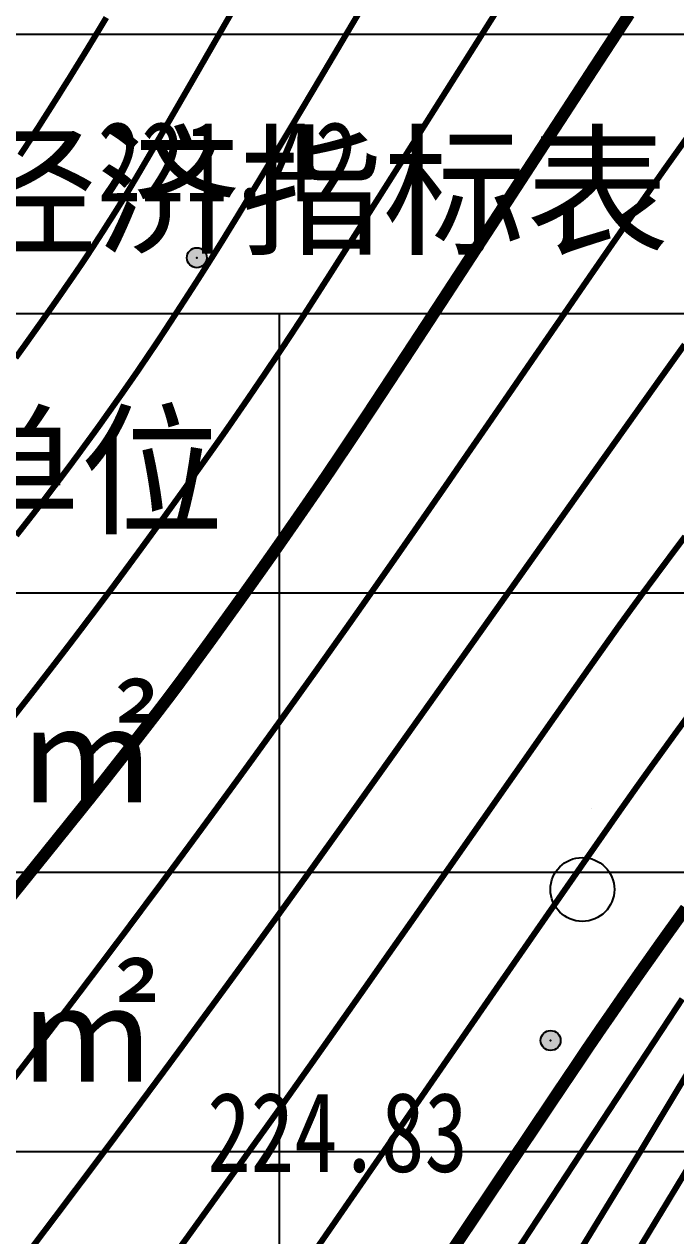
# Model space of a CAD drawing. Extents: x 36524600 to 36525730, y 2746759 to 2747713.
# Drawn here: x 36525105.82 to 36525113.98, y 2747336.67 to 2747351.86 of the extents above; entities that cross this region are included whole.
import ezdxf
from ezdxf.enums import TextEntityAlignment as Align

# ---------------------------------------------------------------- set-up
doc = ezdxf.new("R2010")
doc.units = 0
doc.header["$LTSCALE"] = 1000
doc.header["$MEASUREMENT"] = 0
for name, color, linetype in [('DGX', 251, 'Continuous'), ('GCD', 252, 'Continuous'), ('PP-DX-PT', 251, 'Continuous'), ('PUB_TAB', 7, 'Continuous'), ('ZBTZ', 3, 'Continuous')]:
    doc.layers.add(name, color=color, linetype=linetype)
doc.styles.add('正等线体', font='宋体.shx', dxfattribs={"bigfont": '@@gbcbig.shx'})
doc.styles.add('黑体', font='simhei.ttf')
doc.linetypes.add('1161', pattern='A,0,[149,AAA.SHX,S=0.15,R=0,X=0,Y=0],-1.6', length=1.6)

# ---------------------------------------------------------------- blocks, each defined once
blk = doc.blocks.new('gc326')
blk.add_circle((0, 0), 0.8)
blk = doc.blocks.new('gc200')
h = blk.add_hatch(color=256)
edge = h.paths.add_edge_path()
edge.add_arc((0, 0), 0.25, 0, 360)
blk.add_circle((0, 0), 0.25)
blk = doc.blocks.new('dxt')
at = {"layer": 'DGX', "color": 253, "linetype": 'Continuous', "flags": 128}
for points, const_width in [([(36525106.847, 2747351.94), (36525106.772, 2747351.815), (36525106.696, 2747351.69), (36525106.621, 2747351.566), (36525106.545, 2747351.442), (36525106.468, 2747351.318), (36525106.392, 2747351.194), (36525106.314, 2747351.071), (36525106.237, 2747350.947), (36525106.159, 2747350.824), (36525106.081, 2747350.701), (36525106.003, 2747350.578), (36525105.924, 2747350.456), (36525105.845, 2747350.334), (36525105.765, 2747350.212)], 0.075), ([(36525108.558, 2747352.251), (36525108.211, 2747351.646), (36525107.909, 2747351.121), (36525107.652, 2747350.676), (36525107.441, 2747350.31), (36525107.274, 2747350.024), (36525107.152, 2747349.817), (36525107.076, 2747349.691), (36525107.021, 2747349.604), (36525106.967, 2747349.517), (36525106.912, 2747349.43), (36525106.857, 2747349.344), (36525106.802, 2747349.257), (36525106.746, 2747349.171), (36525106.691, 2747349.085), (36525106.635, 2747348.999), (36525106.575, 2747348.908), (36525106.507, 2747348.807), (36525106.431, 2747348.696), (36525106.347, 2747348.575), (36525106.256, 2747348.443), (36525106.157, 2747348.302), (36525106.05, 2747348.15), (36525105.935, 2747347.988), (36525105.82, 2747347.826), (36525105.711, 2747347.675)], 0.075), ([(36525110.148, 2747352.232), (36525109.83, 2747351.695), (36525109.511, 2747351.155), (36525109.217, 2747350.661), (36525108.949, 2747350.213), (36525108.707, 2747349.811), (36525108.491, 2747349.454), (36525108.301, 2747349.144), (36525108.136, 2747348.88), (36525107.998, 2747348.663), (36525107.876, 2747348.474), (36525107.762, 2747348.298), (36525107.655, 2747348.134), (36525107.556, 2747347.982), (36525107.464, 2747347.843), (36525107.379, 2747347.717), (36525107.302, 2747347.603), (36525107.233, 2747347.501), (36525107.167, 2747347.406), (36525107.1, 2747347.31), (36525107.034, 2747347.215), (36525106.967, 2747347.121), (36525106.9, 2747347.026), (36525106.833, 2747346.932), (36525106.766, 2747346.837), (36525106.698, 2747346.743), (36525106.63, 2747346.65), (36525106.561, 2747346.556), (36525106.493, 2747346.462), (36525106.424, 2747346.369), (36525106.355, 2747346.276), (36525106.285, 2747346.183), (36525106.215, 2747346.091), (36525106.145, 2747345.999), (36525106.075, 2747345.906), (36525106.004, 2747345.814), (36525105.934, 2747345.723), (36525105.862, 2747345.631), (36525105.791, 2747345.54), (36525105.719, 2747345.449)], 0.075), ([(36525105.679, 2747343.172), (36525105.846, 2747343.385), (36525106.023, 2747343.613), (36525106.206, 2747343.85), (36525106.388, 2747344.087), (36525106.568, 2747344.324), (36525106.748, 2747344.563), (36525106.927, 2747344.802), (36525107.104, 2747345.042), (36525107.281, 2747345.283), (36525107.457, 2747345.524), (36525107.627, 2747345.759), (36525107.785, 2747345.978), (36525107.932, 2747346.183), (36525108.067, 2747346.373), (36525108.192, 2747346.548), (36525108.305, 2747346.708), (36525108.406, 2747346.853), (36525108.496, 2747346.984), (36525108.581, 2747347.107), (36525108.665, 2747347.23), (36525108.749, 2747347.354), (36525108.833, 2747347.477), (36525108.916, 2747347.601), (36525109, 2747347.725), (36525109.083, 2747347.849), (36525109.165, 2747347.974), (36525109.274, 2747348.139), (36525109.434, 2747348.388), (36525109.646, 2747348.719), (36525109.909, 2747349.133), (36525110.224, 2747349.63), (36525110.591, 2747350.209), (36525111.009, 2747350.872), (36525111.479, 2747351.616), (36525111.946, 2747352.356)], 0.075), ([(36525113.396, 2747351.986), (36525113.185, 2747351.664), (36525112.924, 2747351.265), (36525112.615, 2747350.79), (36525112.256, 2747350.239), (36525111.848, 2747349.612), (36525111.434, 2747348.977), (36525111.058, 2747348.4), (36525110.72, 2747347.883), (36525110.419, 2747347.424), (36525110.156, 2747347.024), (36525109.93, 2747346.683), (36525109.742, 2747346.402), (36525109.592, 2747346.179), (36525109.46, 2747345.986), (36525109.327, 2747345.793), (36525109.194, 2747345.601), (36525109.061, 2747345.409), (36525108.927, 2747345.217), (36525108.792, 2747345.026), (36525108.657, 2747344.836), (36525108.521, 2747344.645), (36525108.389, 2747344.461), (36525108.265, 2747344.289), (36525108.15, 2747344.129), (36525108.042, 2747343.981), (36525107.943, 2747343.846), (36525107.853, 2747343.722), (36525107.77, 2747343.61), (36525107.696, 2747343.511), (36525107.621, 2747343.411), (36525107.537, 2747343.301), (36525107.444, 2747343.179), (36525107.341, 2747343.046), (36525107.229, 2747342.902), (36525107.108, 2747342.746), (36525106.977, 2747342.58), (36525106.837, 2747342.401), (36525106.642, 2747342.155), (36525106.344, 2747341.784), (36525105.945, 2747341.288), (36525105.444, 2747340.667)], 0.15), ([(36525105.664, 2747338.616), (36525105.869, 2747338.883), (36525106.074, 2747339.15), (36525106.279, 2747339.418), (36525106.483, 2747339.686), (36525106.686, 2747339.955), (36525106.889, 2747340.224), (36525107.092, 2747340.494), (36525107.293, 2747340.764), (36525107.495, 2747341.034), (36525107.695, 2747341.305), (36525107.895, 2747341.576), (36525108.095, 2747341.848), (36525108.294, 2747342.12), (36525108.493, 2747342.392), (36525108.691, 2747342.665), (36525108.888, 2747342.938), (36525109.085, 2747343.212), (36525109.281, 2747343.486), (36525109.477, 2747343.76), (36525109.672, 2747344.035), (36525109.867, 2747344.31), (36525110.061, 2747344.586), (36525110.254, 2747344.862), (36525110.447, 2747345.138), (36525110.648, 2747345.427), (36525110.866, 2747345.741), (36525111.101, 2747346.08), (36525111.352, 2747346.445), (36525111.621, 2747346.834), (36525111.906, 2747347.248), (36525112.208, 2747347.688), (36525112.528, 2747348.152), (36525112.842, 2747348.609), (36525113.129, 2747349.025), (36525113.39, 2747349.401), (36525113.624, 2747349.736), (36525113.831, 2747350.032), (36525114.012, 2747350.286), (36525114.166, 2747350.501)], 0.075), ([(36525114.088, 2747347.842), (36525113.784, 2747347.416), (36525113.421, 2747346.906), (36525112.998, 2747346.311), (36525112.517, 2747345.633), (36525111.977, 2747344.871), (36525111.43, 2747344.099), (36525110.928, 2747343.392), (36525110.471, 2747342.749), (36525110.059, 2747342.171), (36525109.692, 2747341.657), (36525109.371, 2747341.208), (36525109.094, 2747340.823), (36525108.862, 2747340.503), (36525108.653, 2747340.215), (36525108.443, 2747339.927), (36525108.233, 2747339.64), (36525108.022, 2747339.353), (36525107.812, 2747339.066), (36525107.601, 2747338.779), (36525107.389, 2747338.493), (36525107.177, 2747338.207), (36525106.938, 2747337.885), (36525106.642, 2747337.49), (36525106.292, 2747337.024), (36525105.885, 2747336.485)], 0.075), ([(36525107.685, 2747336.411), (36525107.867, 2747336.662), (36525108.031, 2747336.89), (36525108.195, 2747337.118), (36525108.359, 2747337.346), (36525108.523, 2747337.575), (36525108.686, 2747337.804), (36525108.85, 2747338.032), (36525109.013, 2747338.261), (36525109.176, 2747338.491), (36525109.353, 2747338.741), (36525109.56, 2747339.034), (36525109.796, 2747339.369), (36525110.061, 2747339.746), (36525110.355, 2747340.166), (36525110.679, 2747340.627), (36525111.031, 2747341.132), (36525111.413, 2747341.678), (36525111.791, 2747342.218), (36525112.13, 2747342.702), (36525112.43, 2747343.131), (36525112.692, 2747343.504), (36525112.915, 2747343.821), (36525113.1, 2747344.082), (36525113.246, 2747344.288), (36525113.354, 2747344.438), (36525113.448, 2747344.567), (36525113.554, 2747344.712), (36525113.672, 2747344.871), (36525113.801, 2747345.045), (36525113.942, 2747345.234), (36525114.094, 2747345.437)], 0.075), ([(36525114.103, 2747340.777), (36525114.014, 2747340.653), (36525113.925, 2747340.529), (36525113.836, 2747340.405), (36525113.748, 2747340.281), (36525113.66, 2747340.156), (36525113.572, 2747340.032), (36525113.484, 2747339.907), (36525113.397, 2747339.782), (36525113.309, 2747339.656), (36525113.223, 2747339.531), (36525113.136, 2747339.405), (36525113.049, 2747339.28), (36525112.963, 2747339.154), (36525112.877, 2747339.028), (36525112.74, 2747338.823), (36525112.498, 2747338.464), (36525112.153, 2747337.948), (36525111.703, 2747337.277), (36525111.15, 2747336.45)], 0.15), ([(36525114.119, 2747343.169), (36525113.976, 2747342.974), (36525113.828, 2747342.769), (36525113.673, 2747342.555), (36525113.512, 2747342.331), (36525113.274, 2747341.994), (36525112.888, 2747341.44), (36525112.354, 2747340.671), (36525111.671, 2747339.685), (36525110.84, 2747338.482), (36525109.86, 2747337.064), (36525108.732, 2747335.429)], 0.075), ([(36525114.059, 2747339.642), (36525113.411, 2747338.655), (36525112.635, 2747337.472), (36525111.731, 2747336.094)], 0.075), ([(36525114.134, 2747338.727), (36525113.952, 2747338.425), (36525113.753, 2747338.094), (36525113.544, 2747337.746), (36525113.331, 2747337.394), (36525113.114, 2747337.038), (36525112.894, 2747336.677), (36525112.671, 2747336.312)], 0.075), ([(36525113.381, 2747336.285), (36525113.87, 2747337.092), (36525114.315, 2747337.829)], 0.075)]:
    blk.add_lwpolyline(points, dxfattribs=dict(at, const_width=const_width))
at = {"layer": 'PP-DX-PT', "color": 253, "linetype": 'Continuous'}
for p in [(36525107.98, 2747348.93, 221.42), (36525112.41, 2747339.12, 224.83)]:
    blk.add_point(p, dxfattribs=at)
at = {"layer": 'PP-DX-PT', "color": 253}
for p in [(36525107.98, 2747348.93, 221.423), (36525112.41, 2747339.12, 224.826)]:
    blk.add_point(p, dxfattribs=at)
at = {"layer": 'ZBTZ', "color": 253, "linetype": '1161', "elevation": 224.024, "flags": 128}
blk.add_lwpolyline([(36525145.021, 2747370.362, 0.00000222, 0.00000222, 0), (36525143.499, 2747370.317, 0.00000222, 0.00000222, 0), (36525141.728, 2747370.899, 0.00000222, 0.00000222, 0), (36525139.084, 2747370.994, 0.00000222, 0.00000222, 0), (36525126.699, 2747370.236, 0.00000222, 0.00000222, 0), (36525123.052, 2747369.454, 0.00000222, 0.00000222, 0), (36525120.086, 2747368.001, 0.00000222, 0.00000222, 0), (36525119.415, 2747366.645, 0.00000222, 0.00000222, 0), (36525120.196, 2747364.323, 0.00000222, 0.00000222, 0), (36525121.169, 2747358.555, 0.00000222, 0.00000222, 0), (36525122.564, 2747356.979, 0.00000222, 0.00000222, 0), (36525122.596, 2747355.517, 0.00000222, 0.00000222, 0), (36525123.35, 2747354.654, 0.00000222, 0.00000222, 0), (36525123.59, 2747353.938, 0.00000222, 0.00000222, 0), (36525123.755, 2747353.185, 0.00000222, 0.00000222, 0), (36525121.672, 2747352.126, 0.00000222, 0.00000222, 0), (36525119.363, 2747350.176, 0.00000222, 0.00000222, 0), (36525111.436, 2747340.154, 0.00000222, 0.00000222, 0), (36525110.024, 2747338.989, 0.00000222, 0.00000222, 0), (36525107.714, 2747338.529, 0.00000222, 0.00000222, 0), (36525101.631, 2747340.462, 0.00000222, 0.00000222, 0), (36525100.193, 2747341.539, 0.00000222, 0.00000222, 0), (36525098.012, 2747344.606, 0.00000222, 0.00000222, 0), (36525097.466, 2747344.93, 0.00000222, 0.00000222, 0), (36525096.266, 2747344.979, 0.00000222, 0.00000222, 0), (36525094.253, 2747343.459, 0.00000222, 0.00000222, 0), (36525091.337, 2747339.775, 0.00000222, 0.00000222, 0), (36525089.52, 2747334.844, 0.00000222, 0.00000222, 0), (36525088.173, 2747332.382, 0.00000222, 0.00000222, 0), (36525086.64, 2747330.777, 0.00000222, 0.00000222, 0), (36525083.779, 2747328.68, 0.00000222, 0.00000222, 0), (36525075.84, 2747315.616, 0.00000222, 0.00000222, 0)], format="xyseb", dxfattribs=at)
at = {"layer": 'GCD', "color": 253, "linetype": 'Continuous'}
ref = blk.add_blockref('gc200', (36525107.98, 2747348.93, 221.423), dxfattribs=dict(at, xscale=0.5, yscale=0.5, zscale=0.5))
ref.add_attrib('height', '221.42', dxfattribs={"linetype": 'Continuous', "height": 1, "style": '正等线体', "width": 0.8}).set_placement((36525106.737, 2747350.137, 221.423), align=Align.MIDDLE_LEFT)
ref = blk.add_blockref('gc200', (36525112.41, 2747339.12, 224.826), dxfattribs=dict(at, xscale=0.5, yscale=0.5, zscale=0.5))
ref.add_attrib('height', '224.83', dxfattribs={"linetype": 'Continuous', "height": 1, "style": '正等线体', "width": 0.8}).set_placement((36525108.11, 2747337.973, 224.826), align=Align.MIDDLE_LEFT)
at = {"layer": 'ZBTZ', "color": 253, "linetype": 'Continuous', "xscale": 0.5, "yscale": 0.5}
blk.add_blockref('gc326', (36525112.808, 2747341.013, 238.384), dxfattribs=at)

msp = doc.modelspace()

# ---------------------------------------------------------------- linework, layer by layer
at = {"layer": 'PUB_TAB'}
msp.add_lwpolyline([(36525069.009, 2747264.229), (36525146.767, 2747264.229), (36525146.767, 2747351.729), (36525069.009, 2747351.729)], close=True, dxfattribs=at)
for points in [[(36525069.009, 2747348.229), (36525146.767, 2747348.229)], [(36525109.009, 2747348.229), (36525109.009, 2747264.229)], [(36525069.009, 2747344.729), (36525146.767, 2747344.729)], [(36525069.009, 2747341.229), (36525146.767, 2747341.229)], [(36525069.009, 2747337.729), (36525146.767, 2747337.729)]]:
    msp.add_lwpolyline(points, dxfattribs=at)

# ---------------------------------------------------------------- block references
msp.add_blockref('dxt', (0, 0))

# ---------------------------------------------------------------- texts
at = {"layer": 'PUB_TAB', "style": '黑体'}
for s, height, p in [('技术经济指标表', 1.3143, (36525101.346, 2747349.104)), ('单位', 1.3143, (36525104.726, 2747345.604)), ('㎡', 1.314, (36525105.708, 2747342.104)), ('㎡', 1.314, (36525105.708, 2747338.604))]:
    msp.add_text(s, height=height, dxfattribs=at).set_placement(p)

doc.saveas('drawing.dxf')
